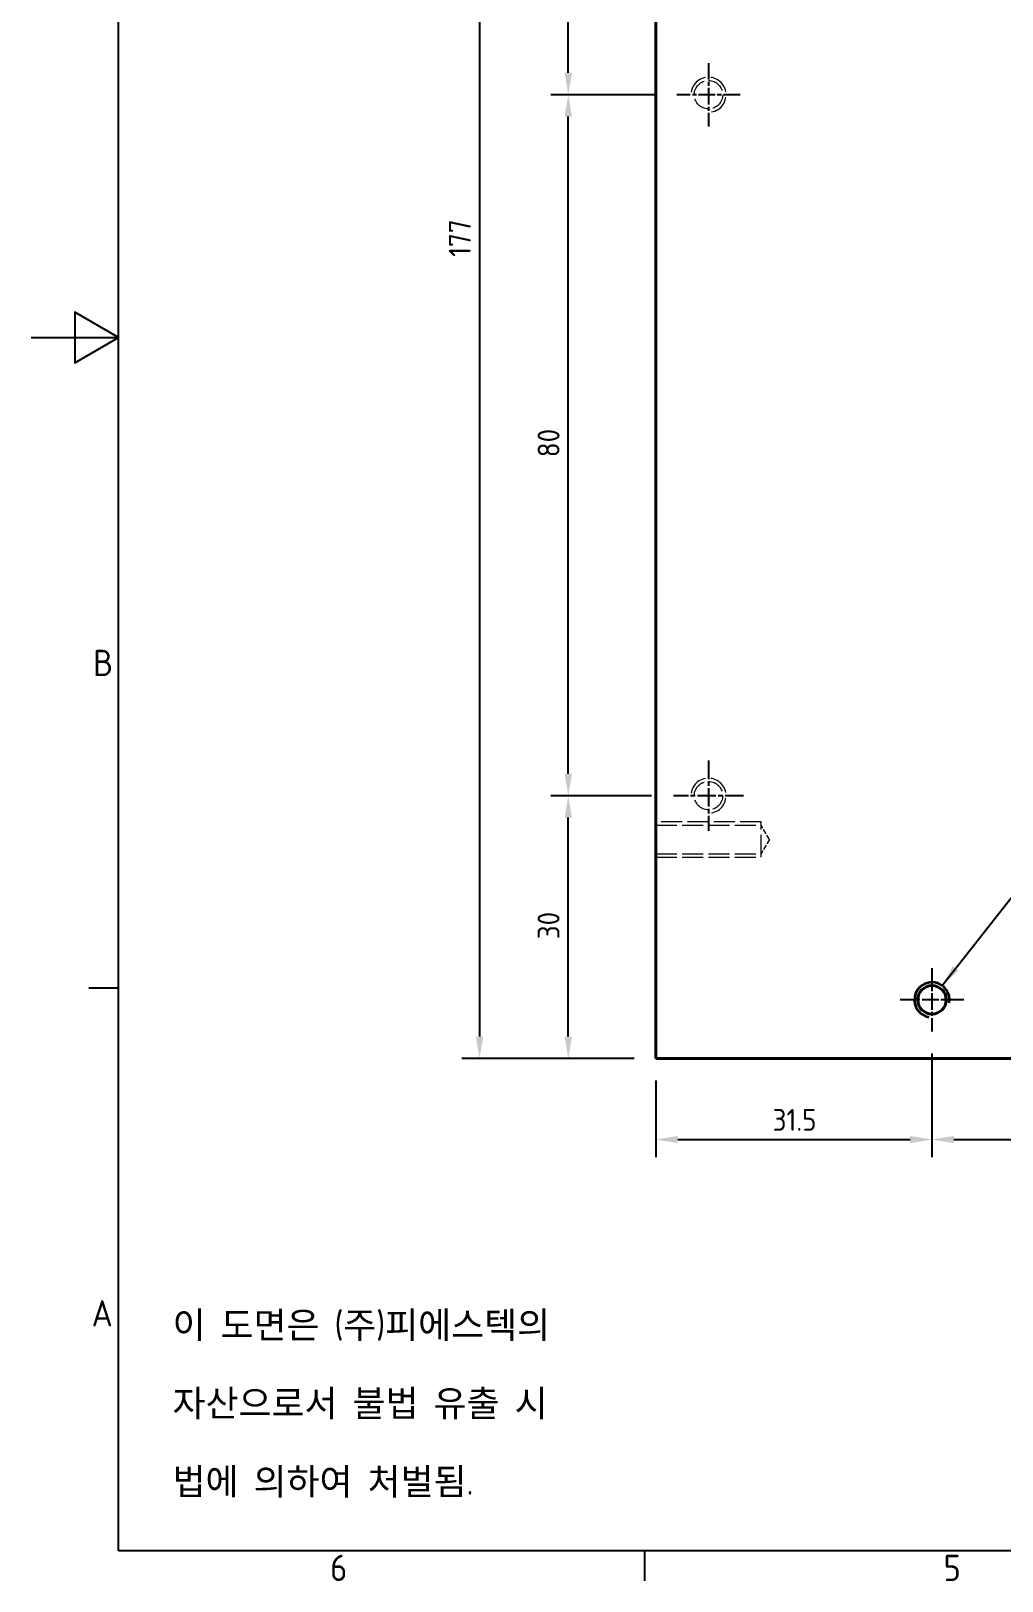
# Model space of a CAD drawing. Header units: millimetres. Extents: x 0 to 420, y 0 to 297.
# Drawn here: x 0 to 110.8, y 6.6 to 183.5 of the extents above; entities that cross this region are included whole.
import ezdxf

# ---------------------------------------------------------------- set-up
doc = ezdxf.new("R2010")
doc.units = ezdxf.units.MM
doc.linetypes.add('CHAIN', pattern=[0.3543, 0.2362, -0.0295, 0.0591, -0.0295])
doc.linetypes.add('DASHED', pattern=[0.2067, 0.1654, -0.0413])
doc.layers.get('0').update_dxf_attribs({"color": 3, "lineweight": 25})
for name, color, linetype, lineweight in [('가려진 것(ISO)', 2, 'DASHED', 18), ('가시적인 것(ISO)', 3, 'Continuous', 40), ('가시적인 좁은 것(ISO)', 3, 'Continuous', 35), ('경계(ISO)', 7, 'Continuous', 25), ('기호(ISO)', 5, 'Continuous', 25), ('중심 표식(ISO)', 1, 'Continuous', 25), ('치수(ISO)', 2, 'Continuous', 25)]:
    doc.layers.add(name, color=color, linetype=linetype, lineweight=lineweight)
doc.styles.add('문자 텍스트_M2B', font='isocp.shx')
doc.styles.add('문자 텍스트_PSTEK_POSCO', font='isocp.shx')
doc.styles.add('치수 텍스트_PSTEK_POSCO', font='isocp.shx')
doc.dimstyles.new('치수_PSTEK_POSCO', dxfattribs={"dimtxt": 2.5, "dimasz": 2.5, "dimexe": 2, "dimexo": 2.5, "dimgap": 1, "dimtad": 1, "dimrnd": 1e-08, "dimdsep": 46, "dimtxsty": '치수 텍스트_PSTEK_POSCO', "dimcen": 0.09, "dimdle": 10, "dimclrd": 7, "dimclre": 7, "dimclrt": 2, "dimadec": 1, "dimazin": 2, "dimtfac": 1, "dimtmove": 0, "dimatfit": 3, "dimfxl": 0, "dimtolj": 1, "dimlwd": -1, "dimlwe": -1, "dimarcsym": 0})
doc.dimstyles.new('치수_PSTEK_POSCO$7', dxfattribs={"dimtxt": 2.5, "dimasz": 2.5, "dimexe": 2, "dimexo": 2.5, "dimgap": 1, "dimtad": 1, "dimrnd": 1e-08, "dimdsep": 46, "dimtxsty": '치수 텍스트_PSTEK_POSCO', "dimcen": 0.09, "dimdle": 10, "dimclrd": 7, "dimclre": 7, "dimclrt": 2, "dimadec": 1, "dimazin": 2, "dimtfac": 1, "dimtmove": 0, "dimatfit": 3, "dimfxl": 0, "dimtolj": 1, "dimlwd": -1, "dimlwe": -1, "dimarcsym": 0})

# ---------------------------------------------------------------- blocks, each defined once
blk = doc.blocks.new('경계 Default Border')
at = {"layer": '경계(ISO)'}
for p, q in [((10, 74.25), (6.6, 74.25)), ((70, 10), (70, 6.6))]:
    blk.add_line(p, q, dxfattribs=at)
at = {"layer": '경계(ISO)', "flags": 128}
for points in [[(10, 10), (10, 287), (410, 287), (410, 10), (10, 10)], [(0, 148.5), (10, 148.5), (5, 151.39), (5, 145.61), (10, 148.5)]]:
    blk.add_lwpolyline(points, dxfattribs=at)
at = {"layer": '경계(ISO)', "color": 2, "char_height": 3, "attachment_point": 7, "style": '문자 텍스트_M2B'}
for s, insert in [('B', (7.08, 109.85)), ('A', (6.91, 35.62)), ('6', (34.14, 6.57)), ('5', (104.14, 6.57))]:
    blk.add_mtext(s, dxfattribs=dict(at, insert=insert))
blk = doc.blocks.new('*D21')
at = {"layer": 'Defpoints', "color": 0, "transparency": 16777216}
for p in [(61.31, 176.2), (73.69, 176.2), (73.31, 96.2)]:
    blk.add_point(p, dxfattribs=at)
at = {"layer": '치수(ISO)', "color": 7, "transparency": 16777216}
for p, q in [((71.19, 176.2), (59.31, 176.2)), ((61.31, 98.7), (61.31, 173.7)), ((70.81, 96.2), (59.31, 96.2))]:
    blk.add_line(p, q, dxfattribs=at)
for points in [[(60.89, 173.7), (61.73, 173.7), (61.31, 176.2)], [(60.89, 98.7), (61.73, 98.7), (61.31, 96.2)]]:
    blk.add_solid(points, dxfattribs=at)
at = {"layer": '치수(ISO)', "color": 2, "transparency": 16777216, "insert": (59.06, 134.83), "char_height": 2.5, "attachment_point": 4, "rotation": 90, "style": '치수 텍스트_PSTEK_POSCO'}
blk.add_mtext('\\A1;80', dxfattribs=at)
blk = doc.blocks.new('*D32')
at = {"layer": 'Defpoints', "color": 0, "transparency": 16777216}
for p in [(61.31, 96.2), (73.31, 96.2), (71.31, 66.2)]:
    blk.add_point(p, dxfattribs=at)
at = {"layer": '치수(ISO)', "color": 7, "transparency": 16777216}
for p, q in [((70.81, 96.2), (59.31, 96.2)), ((61.31, 68.7), (61.31, 93.7)), ((68.81, 66.2), (59.31, 66.2))]:
    blk.add_line(p, q, dxfattribs=at)
for points in [[(60.89, 93.7), (61.73, 93.7), (61.31, 96.2)], [(60.89, 68.7), (61.73, 68.7), (61.31, 66.2)]]:
    blk.add_solid(points, dxfattribs=at)
at = {"layer": '치수(ISO)', "color": 2, "transparency": 16777216, "insert": (59.06, 79.82), "char_height": 2.5, "attachment_point": 4, "rotation": 90, "style": '치수 텍스트_PSTEK_POSCO'}
blk.add_mtext('\\A1;30', dxfattribs=at)
blk = doc.blocks.new('*D33')
at = {"layer": 'Defpoints', "color": 0, "transparency": 16777216}
for p in [(102.81, 69.28), (71.31, 66.2), (102.81, 56.95)]:
    blk.add_point(p, dxfattribs=at)
at = {"layer": '치수(ISO)', "color": 7, "transparency": 16777216}
for p, q in [((102.81, 66.78), (102.81, 54.95)), ((71.31, 63.7), (71.31, 54.95)), ((73.81, 56.95), (100.31, 56.95))]:
    blk.add_line(p, q, dxfattribs=at)
for points in [[(73.81, 57.37), (73.81, 56.54), (71.31, 56.95)], [(100.31, 57.37), (100.31, 56.54), (102.81, 56.95)]]:
    blk.add_solid(points, dxfattribs=at)
at = {"layer": '치수(ISO)', "color": 2, "transparency": 16777216, "insert": (84.63, 59.2), "char_height": 2.5, "attachment_point": 4, "style": '치수 텍스트_PSTEK_POSCO'}
blk.add_mtext('\\A1;31.5', dxfattribs=at)
blk = doc.blocks.new('*D34')
at = {"layer": 'Defpoints', "color": 0, "transparency": 16777216}
for p in [(102.81, 69.28), (259.81, 69.28), (259.81, 56.95)]:
    blk.add_point(p, dxfattribs=at)
at = {"layer": '치수(ISO)', "color": 7, "transparency": 16777216}
for p, q in [((102.81, 66.78), (102.81, 54.95)), ((259.81, 66.78), (259.81, 54.95)), ((105.31, 56.95), (257.31, 56.95))]:
    blk.add_line(p, q, dxfattribs=at)
for points in [[(105.31, 57.37), (105.31, 56.54), (102.81, 56.95)], [(257.31, 57.37), (257.31, 56.54), (259.81, 56.95)]]:
    blk.add_solid(points, dxfattribs=at)
at = {"layer": '치수(ISO)', "color": 2, "transparency": 16777216, "insert": (179.31, 59.2), "char_height": 2.5, "attachment_point": 4, "style": '치수 텍스트_PSTEK_POSCO'}
blk.add_mtext('\\A1;157', dxfattribs=at)
blk = doc.blocks.new('*D39')
at = {"layer": 'Defpoints', "color": 0, "transparency": 16777216}
for p in [(73.31, 243.2), (51.18, 66.2), (71.31, 66.2)]:
    blk.add_point(p, dxfattribs=at)
at = {"layer": '치수(ISO)', "color": 7, "transparency": 16777216}
for p, q in [((70.81, 243.2), (49.18, 243.2)), ((51.18, 240.7), (51.18, 68.7)), ((68.81, 66.2), (49.18, 66.2))]:
    blk.add_line(p, q, dxfattribs=at)
for points in [[(50.77, 240.7), (51.6, 240.7), (51.18, 243.2)], [(50.77, 68.7), (51.6, 68.7), (51.18, 66.2)]]:
    blk.add_solid(points, dxfattribs=at)
at = {"layer": '치수(ISO)', "color": 2, "transparency": 16777216, "insert": (48.93, 157.7), "char_height": 2.5, "attachment_point": 4, "rotation": 90, "style": '치수 텍스트_PSTEK_POSCO'}
blk.add_mtext('\\A1;177', dxfattribs=at)
blk = doc.blocks.new('*D40')
at = {"layer": 'Defpoints', "color": 0, "transparency": 16777216}
for p in [(61.31, 216.2), (102.31, 216.2), (73.69, 176.2)]:
    blk.add_point(p, dxfattribs=at)
at = {"layer": '치수(ISO)', "color": 7, "transparency": 16777216}
for p, q in [((99.81, 216.2), (59.31, 216.2)), ((61.31, 178.7), (61.31, 213.7)), ((71.19, 176.2), (59.31, 176.2))]:
    blk.add_line(p, q, dxfattribs=at)
for points in [[(60.89, 213.7), (61.73, 213.7), (61.31, 216.2)], [(60.89, 178.7), (61.73, 178.7), (61.31, 176.2)]]:
    blk.add_solid(points, dxfattribs=at)
at = {"layer": '치수(ISO)', "color": 2, "transparency": 16777216, "insert": (59.06, 194.7), "char_height": 2.5, "attachment_point": 4, "rotation": 90, "style": '치수 텍스트_PSTEK_POSCO'}
blk.add_mtext('\\A1;40', dxfattribs=at)

msp = doc.modelspace()

# ---------------------------------------------------------------- linework, layer by layer
at = {"layer": '가려진 것(ISO)', "ltscale": 14.513788}
for p, q in [((83.3101, 93.1997), (71.3101, 93.1997)), ((71.3101, 92.8207), (83.3101, 92.8207)), ((71.3101, 89.5787), (83.3101, 89.5787)), ((71.3101, 89.1997), (83.3101, 89.1997))]:
    msp.add_line(p, q, dxfattribs=at)
at = {"layer": '가려진 것(ISO)', "ltscale": 15.198803}
msp.add_line((83.3101, 89.1997), (83.3101, 93.1997), dxfattribs=at)
at = {"layer": '가려진 것(ISO)', "ltscale": 3.601896}
for q in [(83.3101, 92.8207), (83.3101, 89.5787)]:
    msp.add_line((84.2841, 91.1997), q, dxfattribs=at)
at = {"layer": '가려진 것(ISO)', "ltscale": 12.31863}
for centre in [(77.3101, 176.1997), (77.3101, 96.1997)]:
    msp.add_circle(centre, 1.621, dxfattribs=at)
at = {"layer": '가려진 것(ISO)', "ltscale": 15.198803}
for centre in [(77.3101, 176.1997), (77.3101, 96.1997)]:
    msp.add_arc(centre, 2, 280, 190, dxfattribs=at)
at = {"layer": '가시적인 것(ISO)'}
for p, q in [((71.3101, 241.1997), (71.3101, 66.1997)), ((71.3101, 66.1997), (291.3101, 66.1997))]:
    msp.add_line(p, q, dxfattribs=at)
msp.add_circle((102.8101, 72.8997), 1.621, dxfattribs=at)
at = {"layer": '가시적인 좁은 것(ISO)'}
msp.add_arc((102.8101, 72.8997), 2, 350, 260, dxfattribs=at)
at = {"layer": '중심 표식(ISO)', "linetype": 'CHAIN', "ltscale": 8.047264}
for p, q in [((77.3101, 179.8207), (77.3101, 172.5787)), ((80.9311, 176.1997), (73.6891, 176.1997)), ((102.8101, 76.5207), (102.8101, 69.2787)), ((106.4311, 72.8997), (99.1891, 72.8997))]:
    msp.add_line(p, q, dxfattribs=at)
at = {"layer": '중심 표식(ISO)', "linetype": 'CHAIN', "ltscale": 8.88956}
for p, q in [((77.3101, 100.1997), (77.3101, 92.1997)), ((81.3101, 96.1997), (73.3101, 96.1997))]:
    msp.add_line(p, q, dxfattribs=at)

# ---------------------------------------------------------------- block references
msp.add_blockref('경계 Default Border', (0, 0))

# ---------------------------------------------------------------- texts
at = {"layer": '기호(ISO)', "color": 7, "insert": (16.1495, 26.6958), "char_height": 3, "width": 51.640053, "attachment_point": 4, "line_spacing_factor": 1.78626, "style": '문자 텍스트_PSTEK_POSCO'}
msp.add_mtext('{이 도면은 (주)피에스텍의\\P자산으로서 불법 유출 시 \\P법에 의하여 처벌됨.}', dxfattribs=at)

# ---------------------------------------------------------------- dimensions: what is measured, and where the dimension line sits
at = {"layer": '치수(ISO)', "color": 7}
for base, p1, p2, angle, picture, middle in [((51.1817, 66.1997), (73.3101, 243.1997), (71.3101, 66.1997), 90, '*D39', (51.1817, 159.6997)), ((61.3101, 216.1997), (73.6891, 176.1997), (102.3101, 216.1997), 90, '*D40', (61.3101, 196.1997)), ((61.3101, 176.1997), (73.3101, 96.1997), (73.6891, 176.1997), 90, '*D21', (61.3101, 136.2097)), ((61.3101, 96.1997), (71.3101, 66.1997), (73.3101, 96.1997), 270, '*D32', (61.3101, 81.1997)), ((102.8101, 56.9534), (71.3101, 66.1997), (102.8101, 69.2787), 180, '*D33', (87.0601, 56.9534)), ((259.8101, 56.9534), (102.8101, 69.2787), (259.8101, 69.2787), 180, '*D34', (181.3101, 56.9534))]:
    dim = msp.add_linear_dim(base=base, p1=p1, p2=p2, angle=angle, dimstyle='치수_PSTEK_POSCO', override={"dimdec": 2, "dimtp": 0, "dimtm": 0, "dimtdec": 2, "dimtofl": 0, "dimatfit": 1}, dxfattribs=at)
    dim.commit()
    dim.dimension.update_dxf_attribs({"geometry": picture, "text_midpoint": middle, "dimtype": 160})

# ---------------------------------------------------------------- leaders
at = {"layer": '기호(ISO)', "color": 7, "annotation_type": 0, "has_hookline": 1, "hookline_direction": 0, "text_width": 13.0635}
msp.add_leader([(103.9691, 74.5296), (112.2664, 85.0752), (114.7664, 85.0752)], dimstyle='치수_PSTEK_POSCO$7', override={"dimtad": 0}, dxfattribs=at)

doc.saveas('drawing.dxf')
